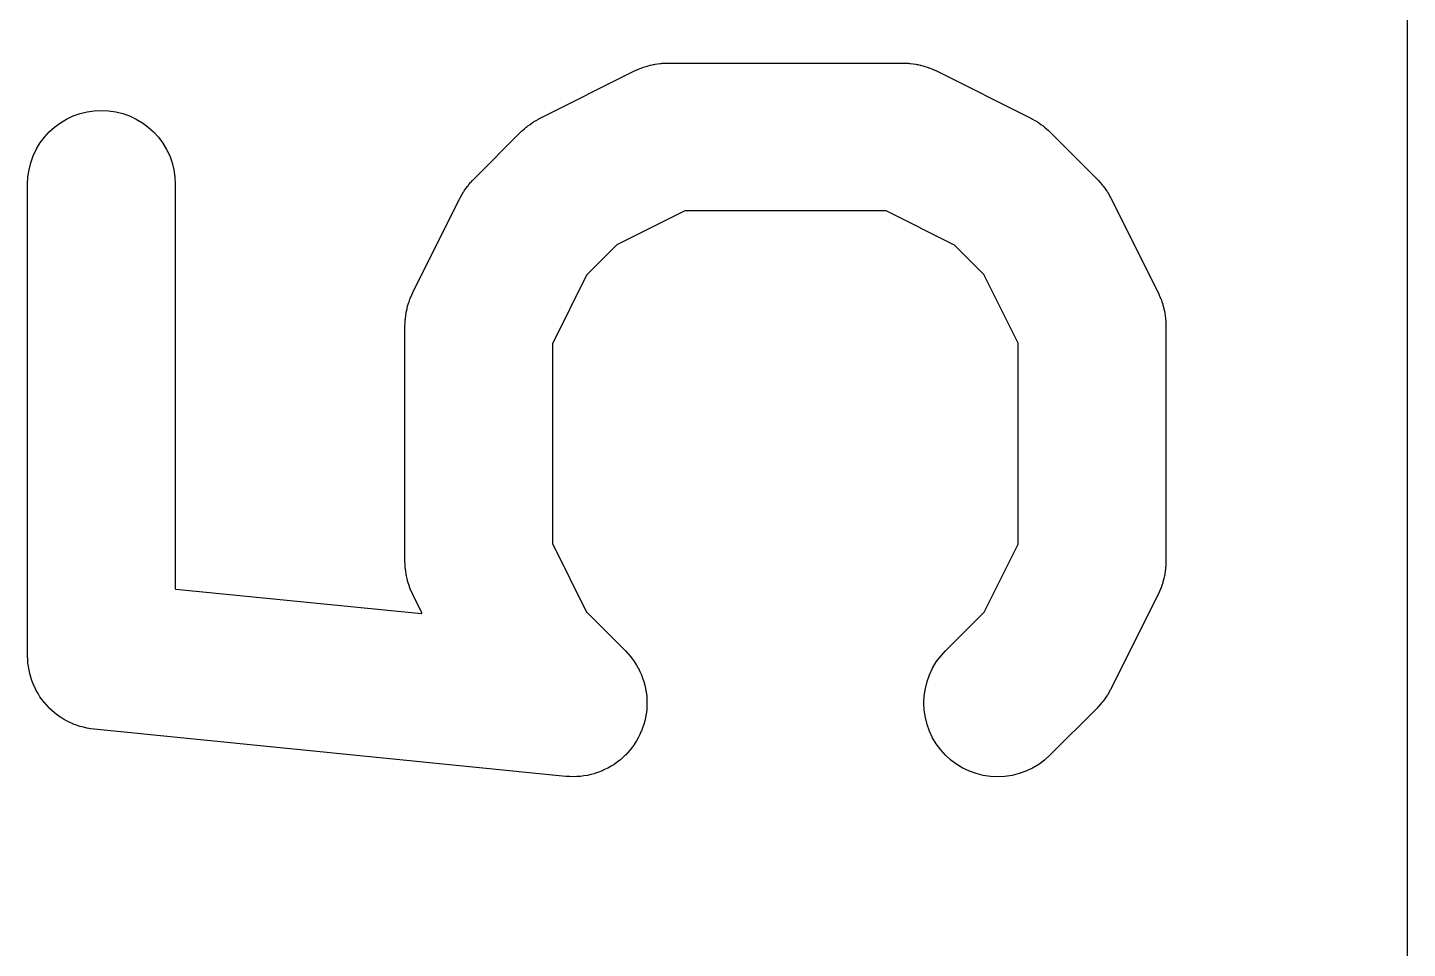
# Model space of a CAD drawing. Header units: metres. Extents: x 89 to 153, y -105 to 4.
# Drawn here: x 140.68 to 142.073, y -78.284 to -77.354 of the extents above; entities that cross this region are included whole.
import ezdxf

# ---------------------------------------------------------------- set-up
doc = ezdxf.new("R2010")
doc.units = ezdxf.units.M

msp = doc.modelspace()

# ---------------------------------------------------------------- linework, layer by layer
for points in [[(142.0731, -80.92), (142.0731, -75.68)], [(140.6805, -77.9917), (140.6805, -77.9917), (140.6805, -77.9917), (140.6805, -77.9917), (140.6803, -77.9881), (140.6803, -77.5119), (140.6806, -77.5046), (140.6817, -77.4974), (140.6835, -77.4903), (140.686, -77.4834), (140.6891, -77.4768), (140.6928, -77.4705), (140.6972, -77.4646), (140.7021, -77.4592), (140.7075, -77.4543), (140.7134, -77.4499), (140.7197, -77.4462), (140.7263, -77.443), (140.7332, -77.4406), (140.7403, -77.4388), (140.7475, -77.4377), (140.7548, -77.4374), (140.7621, -77.4377), (140.7694, -77.4388), (140.7765, -77.4406), (140.7833, -77.443), (140.79, -77.4462), (140.7962, -77.4499), (140.8021, -77.4543), (140.8075, -77.4592), (140.8124, -77.4646), (140.8168, -77.4705), (140.8206, -77.4768), (140.8237, -77.4834), (140.8261, -77.4903), (140.8279, -77.4974), (140.829, -77.5046), (140.8294, -77.5119), (140.8294, -77.9202), (140.8294, -77.9202), (140.8294, -77.9202), (140.8294, -77.9202), (140.8294, -77.9202), (140.8294, -77.9202), (140.8294, -77.9202), (140.8294, -77.9202), (140.8294, -77.9202), (140.8294, -77.9203), (140.8294, -77.9203), (140.8294, -77.9203), (140.8294, -77.9203), (140.8294, -77.9203), (140.8294, -77.9203), (140.8294, -77.9203), (140.8294, -77.9203), (140.8294, -77.9203), (140.8294, -77.9203), (140.8294, -77.9203), (140.8294, -77.9203), (140.8294, -77.9204), (140.8294, -77.9204), (140.8294, -77.9204), (140.8294, -77.9204), (140.8294, -77.9204), (140.8294, -77.9204), (140.8294, -77.9204), (140.8294, -77.9204), (140.8294, -77.9204), (140.8294, -77.9204), (140.8294, -77.9204), (140.8294, -77.9204), (140.8294, -77.9204), (140.8294, -77.9204), (140.8294, -77.9205), (140.8294, -77.9205), (140.8294, -77.9205), (140.8294, -77.9205), (140.8295, -77.9205), (140.8295, -77.9205), (140.8295, -77.9205), (140.8295, -77.9205), (140.8295, -77.9205), (140.8295, -77.9205), (140.8295, -77.9205), (140.8295, -77.9205), (140.8295, -77.9205), (140.8295, -77.9205), (140.8295, -77.9205), (140.8295, -77.9205), (140.8295, -77.9206), (140.8295, -77.9206), (140.8295, -77.9206), (140.8295, -77.9206), (140.8295, -77.9206), (140.8295, -77.9206), (140.8296, -77.9206), (140.8296, -77.9206), (140.8296, -77.9206), (140.8296, -77.9206), (140.8296, -77.9206), (140.8296, -77.9206), (140.8296, -77.9206), (140.8296, -77.9206), (140.8296, -77.9206), (140.8296, -77.9206), (140.8296, -77.9206), (140.8296, -77.9206), (140.8296, -77.9206), (140.8296, -77.9206), (140.8297, -77.9206), (140.8297, -77.9206), (140.8297, -77.9206), (140.8297, -77.9207), (140.8297, -77.9207), (140.8297, -77.9207), (140.8297, -77.9207), (140.8297, -77.9207), (140.8297, -77.9207), (140.8297, -77.9207), (140.8297, -77.9207), (140.8297, -77.9207), (140.8297, -77.9207), (140.8298, -77.9207), (140.8298, -77.9207), (140.8298, -77.9207), (140.8298, -77.9207), (140.8298, -77.9207), (140.8298, -77.9207), (140.8298, -77.9207), (140.8298, -77.9207), (141.0779, -77.9455), (141.0779, -77.9455), (141.0779, -77.9455), (141.0779, -77.9455), (141.0779, -77.9455), (141.0779, -77.9455), (141.0779, -77.9455), (141.0779, -77.9455), (141.078, -77.9455), (141.078, -77.9455), (141.078, -77.9455), (141.078, -77.9455), (141.078, -77.9455), (141.078, -77.9455), (141.078, -77.9455), (141.078, -77.9455), (141.078, -77.9455), (141.078, -77.9455), (141.078, -77.9455), (141.078, -77.9455), (141.0781, -77.9455), (141.0781, -77.9455), (141.0781, -77.9455), (141.0781, -77.9455), (141.0781, -77.9455), (141.0781, -77.9455), (141.0781, -77.9455), (141.0781, -77.9455), (141.0781, -77.9455), (141.0781, -77.9455), (141.0781, -77.9455), (141.0781, -77.9455), (141.0781, -77.9455), (141.0782, -77.9454), (141.0782, -77.9454), (141.0782, -77.9454), (141.0782, -77.9454), (141.0782, -77.9454), (141.0782, -77.9454), (141.0782, -77.9454), (141.0782, -77.9454), (141.0782, -77.9454), (141.0782, -77.9454), (141.0782, -77.9454), (141.0782, -77.9454), (141.0782, -77.9454), (141.0782, -77.9454), (141.0782, -77.9454), (141.0783, -77.9454), (141.0783, -77.9454), (141.0783, -77.9454), (141.0783, -77.9454), (141.0783, -77.9454), (141.0783, -77.9454), (141.0783, -77.9454), (141.0783, -77.9454), (141.0783, -77.9453), (141.0783, -77.9453), (141.0783, -77.9453), (141.0783, -77.9453), (141.0783, -77.9453), (141.0783, -77.9453), (141.0783, -77.9453), (141.0783, -77.9453), (141.0783, -77.9453), (141.0784, -77.9453), (141.0784, -77.9453), (141.0784, -77.9453), (141.0784, -77.9453), (141.0784, -77.9453), (141.0784, -77.9453), (141.0784, -77.9452), (141.0784, -77.9452), (141.0784, -77.9452), (141.0784, -77.9452), (141.0784, -77.9452), (141.0784, -77.9452), (141.0784, -77.9452), (141.0784, -77.9452), (141.0784, -77.9452), (141.0784, -77.9452), (141.0784, -77.9452), (141.0784, -77.9452), (141.0784, -77.9452), (141.0784, -77.9451), (141.0784, -77.9451), (141.0784, -77.9451), (141.0784, -77.9451), (141.0784, -77.9451), (141.0784, -77.9451), (141.0784, -77.9451), (141.0784, -77.9451), (141.0784, -77.9451), (141.0784, -77.9451), (141.0784, -77.9451), (141.0784, -77.9451), (141.0784, -77.9451), (141.0784, -77.9451), (141.0784, -77.945), (141.0784, -77.945), (141.0784, -77.945), (141.0784, -77.945), (141.0784, -77.945), (141.0784, -77.945), (141.0784, -77.945), (141.0784, -77.945), (141.0784, -77.945), (141.0784, -77.945), (141.0784, -77.945), (141.0784, -77.945), (141.0784, -77.9449), (141.0784, -77.9449), (141.0784, -77.9449), (141.0784, -77.9449), (141.0784, -77.9449), (141.0784, -77.9449), (141.0784, -77.9449), (141.0784, -77.9449), (141.0784, -77.9449), (141.0784, -77.9449), (141.0784, -77.9449), (141.0784, -77.9449), (141.0784, -77.9449), (141.0784, -77.9448), (141.0784, -77.9448), (141.0784, -77.9448), (141.0784, -77.9448), (141.0784, -77.9448), (141.0784, -77.9448), (141.0784, -77.9448), (141.0784, -77.9448), (141.0784, -77.9448), (141.0784, -77.9448), (141.0784, -77.9448), (141.0691, -77.9262), (141.068, -77.9238), (141.068, -77.9238), (141.068, -77.9238), (141.068, -77.9238), (141.068, -77.9238), (141.068, -77.9238), (141.068, -77.9238), (141.0669, -77.9214), (141.0666, -77.9204), (141.0666, -77.9204), (141.0666, -77.9204), (141.0666, -77.9204), (141.0666, -77.9204), (141.0666, -77.9204), (141.0666, -77.9204), (141.0666, -77.9204), (141.0662, -77.9195), (141.0653, -77.917), (141.0653, -77.917), (141.0653, -77.917), (141.0653, -77.917), (141.0653, -77.917), (141.0653, -77.917), (141.0653, -77.917), (141.0644, -77.9145), (141.0642, -77.9135), (141.0642, -77.9135), (141.0642, -77.9135), (141.0642, -77.9135), (141.0642, -77.9135), (141.0642, -77.9135), (141.0642, -77.9135), (141.0642, -77.9135), (141.0639, -77.9125), (141.0633, -77.91), (141.0633, -77.91), (141.0633, -77.91), (141.0633, -77.91), (141.0633, -77.91), (141.0633, -77.91), (141.0633, -77.91), (141.0627, -77.9074), (141.0625, -77.9064), (141.0625, -77.9064), (141.0625, -77.9064), (141.0625, -77.9064), (141.0625, -77.9064), (141.0625, -77.9064), (141.0625, -77.9064), (141.0625, -77.9064), (141.0623, -77.9054), (141.062, -77.9028), (141.062, -77.9028), (141.062, -77.9028), (141.062, -77.9028), (141.062, -77.9028), (141.062, -77.9028), (141.062, -77.9028), (141.0616, -77.9002), (141.0615, -77.8992), (141.0615, -77.8992), (141.0615, -77.8992), (141.0615, -77.8991), (141.0615, -77.8991), (141.0615, -77.8991), (141.0615, -77.8991), (141.0615, -77.8991), (141.0614, -77.8981), (141.0614, -77.8955), (141.0614, -77.8955), (141.0614, -77.8955), (141.0614, -77.8955), (141.0614, -77.8955), (141.0614, -77.8955), (141.0614, -77.8955), (141.0612, -77.8928), (141.0612, -77.6548), (141.0614, -77.6521), (141.0614, -77.6521), (141.0614, -77.6521), (141.0614, -77.6521), (141.0614, -77.6521), (141.0614, -77.6521), (141.0614, -77.6521), (141.0614, -77.6495), (141.0615, -77.6485), (141.0615, -77.6485), (141.0615, -77.6485), (141.0615, -77.6485), (141.0615, -77.6485), (141.0615, -77.6485), (141.0615, -77.6485), (141.0615, -77.6485), (141.0616, -77.6475), (141.062, -77.6448), (141.062, -77.6448), (141.062, -77.6448), (141.062, -77.6448), (141.062, -77.6448), (141.062, -77.6448), (141.062, -77.6448), (141.0623, -77.6422), (141.0625, -77.6412), (141.0625, -77.6412), (141.0625, -77.6412), (141.0625, -77.6412), (141.0625, -77.6412), (141.0625, -77.6412), (141.0625, -77.6412), (141.0625, -77.6412), (141.0627, -77.6402), (141.0633, -77.6377), (141.0633, -77.6377), (141.0633, -77.6377), (141.0633, -77.6377), (141.0633, -77.6377), (141.0633, -77.6377), (141.0633, -77.6376), (141.0639, -77.6351), (141.0642, -77.6341), (141.0642, -77.6341), (141.0642, -77.6341), (141.0642, -77.6341), (141.0642, -77.6341), (141.0642, -77.6341), (141.0642, -77.6341), (141.0642, -77.6341), (141.0644, -77.6331), (141.0653, -77.6306), (141.0653, -77.6306), (141.0653, -77.6306), (141.0653, -77.6306), (141.0653, -77.6306), (141.0653, -77.6306), (141.0653, -77.6306), (141.0662, -77.6281), (141.0666, -77.6272), (141.0666, -77.6272), (141.0666, -77.6272), (141.0666, -77.6272), (141.0666, -77.6272), (141.0666, -77.6272), (141.0666, -77.6272), (141.0666, -77.6272), (141.0669, -77.6262), (141.068, -77.6239), (141.068, -77.6239), (141.068, -77.6239), (141.068, -77.6238), (141.068, -77.6238), (141.068, -77.6238), (141.068, -77.6238), (141.0691, -77.6214), (141.1167, -77.5262), (141.1172, -77.5253), (141.1172, -77.5253), (141.1172, -77.5253), (141.1172, -77.5253), (141.1172, -77.5253), (141.1172, -77.5253), (141.1172, -77.5253), (141.1172, -77.5253), (141.1177, -77.5244), (141.119, -77.5221), (141.119, -77.5221), (141.119, -77.5221), (141.119, -77.5221), (141.119, -77.5221), (141.119, -77.5221), (141.119, -77.5221), (141.1203, -77.5198), (141.1209, -77.519), (141.1209, -77.519), (141.1209, -77.519), (141.1209, -77.519), (141.1209, -77.519), (141.1209, -77.519), (141.1209, -77.519), (141.1209, -77.519), (141.1214, -77.5181), (141.123, -77.516), (141.123, -77.516), (141.123, -77.516), (141.123, -77.516), (141.123, -77.516), (141.123, -77.516), (141.123, -77.516), (141.1245, -77.5138), (141.1252, -77.5131), (141.1252, -77.5131), (141.1252, -77.5131), (141.1252, -77.5131), (141.1252, -77.5131), (141.1252, -77.513), (141.1252, -77.513), (141.1252, -77.513), (141.1258, -77.5122), (141.1275, -77.5103), (141.1275, -77.5103), (141.1275, -77.5103), (141.1275, -77.5103), (141.1275, -77.5103), (141.1275, -77.5103), (141.1276, -77.5103), (141.1293, -77.5083), (141.13, -77.5076), (141.13, -77.5076), (141.13, -77.5076), (141.13, -77.5076), (141.13, -77.5076), (141.13, -77.5076), (141.13, -77.5076), (141.13, -77.5076), (141.1307, -77.5068), (141.1783, -77.4592), (141.179, -77.4585), (141.179, -77.4585), (141.179, -77.4585), (141.1791, -77.4585), (141.1791, -77.4585), (141.1791, -77.4585), (141.1791, -77.4585), (141.1791, -77.4585), (141.1798, -77.4578), (141.1818, -77.4561), (141.1818, -77.4561), (141.1818, -77.4561), (141.1818, -77.4561), (141.1818, -77.4561), (141.1818, -77.4561), (141.1818, -77.4561), (141.1837, -77.4543), (141.1845, -77.4537), (141.1845, -77.4537), (141.1845, -77.4537), (141.1845, -77.4537), (141.1845, -77.4537), (141.1845, -77.4537), (141.1845, -77.4537), (141.1846, -77.4537), (141.1853, -77.453), (141.1875, -77.4515), (141.1875, -77.4515), (141.1875, -77.4515), (141.1875, -77.4515), (141.1875, -77.4515), (141.1875, -77.4515), (141.1875, -77.4515), (141.1896, -77.4499), (141.1905, -77.4494), (141.1905, -77.4494), (141.1905, -77.4494), (141.1905, -77.4494), (141.1905, -77.4494), (141.1905, -77.4494), (141.1905, -77.4494), (141.1905, -77.4494), (141.1913, -77.4488), (141.1936, -77.4475), (141.1936, -77.4475), (141.1936, -77.4475), (141.1936, -77.4475), (141.1936, -77.4475), (141.1936, -77.4475), (141.1936, -77.4475), (141.1959, -77.4462), (141.1968, -77.4457), (141.1968, -77.4457), (141.1968, -77.4457), (141.1968, -77.4457), (141.1968, -77.4457), (141.1968, -77.4457), (141.1968, -77.4457), (141.1968, -77.4457), (141.1977, -77.4452), (141.2929, -77.3976), (141.2953, -77.3966), (141.2953, -77.3966), (141.2953, -77.3966), (141.2953, -77.3966), (141.2953, -77.3966), (141.2953, -77.3966), (141.2953, -77.3965), (141.2977, -77.3954), (141.2987, -77.3951), (141.2987, -77.3951), (141.2987, -77.3951), (141.2987, -77.3951), (141.2987, -77.3951), (141.2987, -77.3951), (141.2987, -77.3951), (141.2987, -77.3951), (141.2996, -77.3947), (141.3021, -77.3939), (141.3021, -77.3938), (141.3021, -77.3938), (141.3021, -77.3938), (141.3021, -77.3938), (141.3021, -77.3938), (141.3021, -77.3938), (141.3046, -77.393), (141.3056, -77.3927), (141.3056, -77.3927), (141.3056, -77.3927), (141.3056, -77.3927), (141.3056, -77.3927), (141.3056, -77.3927), (141.3056, -77.3927), (141.3056, -77.3927), (141.3066, -77.3924), (141.3091, -77.3918), (141.3091, -77.3918), (141.3091, -77.3918), (141.3091, -77.3918), (141.3091, -77.3918), (141.3091, -77.3918), (141.3091, -77.3918), (141.3117, -77.3912), (141.3127, -77.391), (141.3127, -77.391), (141.3127, -77.391), (141.3127, -77.391), (141.3127, -77.391), (141.3127, -77.391), (141.3127, -77.391), (141.3127, -77.391), (141.3137, -77.3908), (141.3163, -77.3905), (141.3163, -77.3905), (141.3163, -77.3905), (141.3163, -77.3905), (141.3163, -77.3905), (141.3163, -77.3905), (141.3163, -77.3905), (141.3189, -77.3901), (141.3199, -77.3901), (141.3199, -77.3901), (141.3199, -77.3901), (141.32, -77.3901), (141.32, -77.3901), (141.32, -77.3901), (141.32, -77.3901), (141.32, -77.3901), (141.321, -77.3899), (141.3236, -77.3899), (141.3236, -77.3899), (141.3236, -77.3899), (141.3236, -77.3899), (141.3236, -77.3899), (141.3236, -77.3899), (141.3236, -77.3899), (141.3263, -77.3897), (141.5643, -77.3897), (141.567, -77.3899), (141.567, -77.3899), (141.567, -77.3899), (141.567, -77.3899), (141.567, -77.3899), (141.567, -77.3899), (141.567, -77.3899), (141.5696, -77.3899), (141.5706, -77.3901), (141.5706, -77.3901), (141.5706, -77.3901), (141.5706, -77.3901), (141.5706, -77.3901), (141.5706, -77.3901), (141.5706, -77.3901), (141.5707, -77.3901), (141.5716, -77.3901), (141.5743, -77.3905), (141.5743, -77.3905), (141.5743, -77.3905), (141.5743, -77.3905), (141.5743, -77.3905), (141.5743, -77.3905), (141.5743, -77.3905), (141.5769, -77.3908), (141.5779, -77.391), (141.5779, -77.391), (141.5779, -77.391), (141.5779, -77.391), (141.5779, -77.391), (141.5779, -77.391), (141.5779, -77.391), (141.5779, -77.391), (141.5789, -77.3912), (141.5814, -77.3918), (141.5814, -77.3918), (141.5814, -77.3918), (141.5814, -77.3918), (141.5815, -77.3918), (141.5815, -77.3918), (141.5815, -77.3918), (141.584, -77.3924), (141.585, -77.3927), (141.585, -77.3927), (141.585, -77.3927), (141.585, -77.3927), (141.585, -77.3927), (141.585, -77.3927), (141.585, -77.3927), (141.585, -77.3927), (141.586, -77.393), (141.5885, -77.3938), (141.5885, -77.3938), (141.5885, -77.3938), (141.5885, -77.3938), (141.5885, -77.3938), (141.5885, -77.3938), (141.5885, -77.3939), (141.591, -77.3947), (141.5919, -77.3951), (141.5919, -77.3951), (141.5919, -77.3951), (141.5919, -77.3951), (141.5919, -77.3951), (141.5919, -77.3951), (141.5919, -77.3951), (141.5919, -77.3951), (141.5929, -77.3954), (141.5952, -77.3965), (141.5953, -77.3966), (141.5953, -77.3966), (141.5953, -77.3966), (141.5953, -77.3966), (141.5953, -77.3966), (141.5953, -77.3966), (141.5977, -77.3976), (141.6929, -77.4452), (141.6938, -77.4457), (141.6938, -77.4457), (141.6938, -77.4457), (141.6938, -77.4457), (141.6938, -77.4457), (141.6938, -77.4457), (141.6938, -77.4457), (141.6938, -77.4457), (141.6947, -77.4462), (141.697, -77.4475), (141.697, -77.4475), (141.697, -77.4475), (141.697, -77.4475), (141.697, -77.4475), (141.697, -77.4475), (141.697, -77.4475), (141.6993, -77.4488), (141.7001, -77.4494), (141.7001, -77.4494), (141.7001, -77.4494), (141.7001, -77.4494), (141.7001, -77.4494), (141.7001, -77.4494), (141.7001, -77.4494), (141.7001, -77.4494), (141.701, -77.4499), (141.7031, -77.4515), (141.7031, -77.4515), (141.7031, -77.4515), (141.7031, -77.4515), (141.7031, -77.4515), (141.7031, -77.4515), (141.7031, -77.4515), (141.7053, -77.453), (141.706, -77.4537), (141.706, -77.4537), (141.706, -77.4537), (141.7061, -77.4537), (141.7061, -77.4537), (141.7061, -77.4537), (141.7061, -77.4537), (141.7061, -77.4537), (141.7069, -77.4543), (141.7088, -77.4561), (141.7088, -77.4561), (141.7088, -77.4561), (141.7088, -77.4561), (141.7088, -77.4561), (141.7088, -77.4561), (141.7088, -77.4561), (141.7108, -77.4578), (141.7115, -77.4585), (141.7115, -77.4585), (141.7115, -77.4585), (141.7115, -77.4585), (141.7115, -77.4585), (141.7115, -77.4585), (141.7115, -77.4585), (141.7115, -77.4585), (141.7123, -77.4592), (141.7599, -77.5068), (141.7606, -77.5076), (141.7606, -77.5076), (141.7606, -77.5076), (141.7606, -77.5076), (141.7606, -77.5076), (141.7606, -77.5076), (141.7606, -77.5076), (141.7606, -77.5076), (141.7613, -77.5083), (141.763, -77.5103), (141.763, -77.5103), (141.763, -77.5103), (141.763, -77.5103), (141.763, -77.5103), (141.763, -77.5103), (141.763, -77.5103), (141.7648, -77.5122), (141.7654, -77.513), (141.7654, -77.513), (141.7654, -77.513), (141.7654, -77.5131), (141.7654, -77.5131), (141.7654, -77.5131), (141.7654, -77.5131), (141.7654, -77.5131), (141.7661, -77.5138), (141.7676, -77.516), (141.7676, -77.516), (141.7676, -77.516), (141.7676, -77.516), (141.7676, -77.516), (141.7676, -77.516), (141.7676, -77.516), (141.7692, -77.5181), (141.7697, -77.519), (141.7697, -77.519), (141.7697, -77.519), (141.7697, -77.519), (141.7697, -77.519), (141.7697, -77.519), (141.7697, -77.519), (141.7697, -77.519), (141.7703, -77.5198), (141.7716, -77.5221), (141.7716, -77.5221), (141.7716, -77.5221), (141.7716, -77.5221), (141.7716, -77.5221), (141.7716, -77.5221), (141.7716, -77.5221), (141.7729, -77.5244), (141.7734, -77.5253), (141.7734, -77.5253), (141.7734, -77.5253), (141.7734, -77.5253), (141.7734, -77.5253), (141.7734, -77.5253), (141.7734, -77.5253), (141.7734, -77.5253), (141.7739, -77.5262), (141.8215, -77.6214), (141.8225, -77.6238), (141.8226, -77.6238), (141.8226, -77.6238), (141.8226, -77.6238), (141.8226, -77.6239), (141.8226, -77.6239), (141.8226, -77.6239), (141.8237, -77.6262), (141.824, -77.6272), (141.824, -77.6272), (141.824, -77.6272), (141.824, -77.6272), (141.824, -77.6272), (141.824, -77.6272), (141.824, -77.6272), (141.824, -77.6272), (141.8244, -77.6281), (141.8253, -77.6306), (141.8253, -77.6306), (141.8253, -77.6306), (141.8253, -77.6306), (141.8253, -77.6306), (141.8253, -77.6306), (141.8253, -77.6306), (141.8261, -77.6331), (141.8264, -77.6341), (141.8264, -77.6341), (141.8264, -77.6341), (141.8264, -77.6341), (141.8264, -77.6341), (141.8264, -77.6341), (141.8264, -77.6341), (141.8264, -77.6341), (141.8267, -77.6351), (141.8273, -77.6376), (141.8273, -77.6377), (141.8273, -77.6377), (141.8273, -77.6377), (141.8273, -77.6377), (141.8273, -77.6377), (141.8273, -77.6377), (141.8279, -77.6402), (141.8281, -77.6412), (141.8281, -77.6412), (141.8281, -77.6412), (141.8281, -77.6412), (141.8281, -77.6412), (141.8281, -77.6412), (141.8281, -77.6412), (141.8281, -77.6412), (141.8283, -77.6422), (141.8286, -77.6448), (141.8286, -77.6448), (141.8286, -77.6448), (141.8286, -77.6448), (141.8286, -77.6448), (141.8286, -77.6448), (141.8286, -77.6448), (141.829, -77.6475), (141.829, -77.6485), (141.829, -77.6485), (141.829, -77.6485), (141.829, -77.6485), (141.829, -77.6485), (141.829, -77.6485), (141.829, -77.6485), (141.829, -77.6485), (141.8292, -77.6495), (141.8292, -77.6521), (141.8292, -77.6521), (141.8292, -77.6521), (141.8292, -77.6521), (141.8292, -77.6521), (141.8292, -77.6521), (141.8292, -77.6521), (141.8294, -77.6548), (141.8294, -77.8928), (141.8292, -77.8955), (141.8292, -77.8955), (141.8292, -77.8955), (141.8292, -77.8955), (141.8292, -77.8955), (141.8292, -77.8955), (141.8292, -77.8955), (141.8292, -77.8981), (141.829, -77.8991), (141.829, -77.8991), (141.829, -77.8991), (141.829, -77.8991), (141.829, -77.8991), (141.829, -77.8992), (141.829, -77.8992), (141.829, -77.8992), (141.829, -77.9002), (141.8286, -77.9028), (141.8286, -77.9028), (141.8286, -77.9028), (141.8286, -77.9028), (141.8286, -77.9028), (141.8286, -77.9028), (141.8286, -77.9028), (141.8283, -77.9054), (141.8281, -77.9064), (141.8281, -77.9064), (141.8281, -77.9064), (141.8281, -77.9064), (141.8281, -77.9064), (141.8281, -77.9064), (141.8281, -77.9064), (141.8281, -77.9064), (141.8279, -77.9074), (141.8273, -77.91), (141.8273, -77.91), (141.8273, -77.91), (141.8273, -77.91), (141.8273, -77.91), (141.8273, -77.91), (141.8273, -77.91), (141.8267, -77.9125), (141.8264, -77.9135), (141.8264, -77.9135), (141.8264, -77.9135), (141.8264, -77.9135), (141.8264, -77.9135), (141.8264, -77.9135), (141.8264, -77.9135), (141.8264, -77.9135), (141.8261, -77.9145), (141.8253, -77.917), (141.8253, -77.917), (141.8253, -77.917), (141.8253, -77.917), (141.8253, -77.917), (141.8253, -77.917), (141.8253, -77.917), (141.8244, -77.9195), (141.824, -77.9204), (141.824, -77.9204), (141.824, -77.9204), (141.824, -77.9204), (141.824, -77.9204), (141.824, -77.9204), (141.824, -77.9204), (141.824, -77.9204), (141.8237, -77.9214), (141.8226, -77.9238), (141.8226, -77.9238), (141.8226, -77.9238), (141.8226, -77.9238), (141.8226, -77.9238), (141.8226, -77.9238), (141.8225, -77.9238), (141.8215, -77.9262), (141.7739, -78.0214), (141.7734, -78.0223), (141.7734, -78.0223), (141.7734, -78.0223), (141.7734, -78.0223), (141.7734, -78.0223), (141.7734, -78.0223), (141.7734, -78.0223), (141.7734, -78.0223), (141.7729, -78.0232), (141.7716, -78.0255), (141.7716, -78.0255), (141.7716, -78.0255), (141.7716, -78.0255), (141.7716, -78.0255), (141.7716, -78.0255), (141.7716, -78.0255), (141.7703, -78.0278), (141.7697, -78.0286), (141.7697, -78.0286), (141.7697, -78.0286), (141.7697, -78.0286), (141.7697, -78.0286), (141.7697, -78.0286), (141.7697, -78.0286), (141.7697, -78.0286), (141.7692, -78.0295), (141.7676, -78.0316), (141.7676, -78.0316), (141.7676, -78.0316), (141.7676, -78.0316), (141.7676, -78.0316), (141.7676, -78.0316), (141.7676, -78.0316), (141.7661, -78.0338), (141.7654, -78.0346), (141.7654, -78.0346), (141.7654, -78.0346), (141.7654, -78.0346), (141.7654, -78.0346), (141.7654, -78.0346), (141.7654, -78.0346), (141.7654, -78.0346), (141.7648, -78.0354), (141.763, -78.0373), (141.763, -78.0373), (141.763, -78.0373), (141.763, -78.0373), (141.763, -78.0373), (141.763, -78.0373), (141.763, -78.0373), (141.7613, -78.0393), (141.7606, -78.04), (141.7606, -78.04), (141.7606, -78.04), (141.7606, -78.04), (141.7606, -78.04), (141.7606, -78.0401), (141.7606, -78.0401), (141.7606, -78.0401), (141.7599, -78.0408), (141.7123, -78.0884), (141.7069, -78.0933), (141.701, -78.0977), (141.6947, -78.1014), (141.6881, -78.1046), (141.6812, -78.107), (141.6741, -78.1088), (141.6669, -78.1099), (141.6596, -78.1102), (141.6523, -78.1099), (141.645, -78.1088), (141.6379, -78.107), (141.6311, -78.1046), (141.6244, -78.1014), (141.6182, -78.0977), (141.6123, -78.0933), (141.6069, -78.0884), (141.602, -78.083), (141.5976, -78.0771), (141.5938, -78.0708), (141.5907, -78.0642), (141.5883, -78.0573), (141.5865, -78.0503), (141.5854, -78.043), (141.585, -78.0357), (141.5854, -78.0284), (141.5865, -78.0212), (141.5883, -78.0141), (141.5907, -78.0072), (141.5938, -78.0006), (141.5976, -77.9943), (141.602, -77.9884), (141.6069, -77.983), (141.6459, -77.944), (141.6459, -77.944), (141.6459, -77.944), (141.6459, -77.944), (141.6459, -77.944), (141.6459, -77.944), (141.6459, -77.944), (141.6459, -77.944), (141.6459, -77.9439), (141.6459, -77.9439), (141.6459, -77.9439), (141.6459, -77.9439), (141.646, -77.9439), (141.646, -77.9439), (141.646, -77.9439), (141.646, -77.9439), (141.646, -77.9439), (141.646, -77.9439), (141.646, -77.9439), (141.646, -77.9439), (141.6802, -77.8754), (141.6802, -77.8754), (141.6802, -77.8754), (141.6802, -77.8753), (141.6802, -77.8753), (141.6802, -77.8753), (141.6802, -77.8753), (141.6802, -77.8753), (141.6803, -77.8753), (141.6803, -77.8753), (141.6803, -77.8753), (141.6803, -77.8753), (141.6803, -77.8753), (141.6803, -77.8753), (141.6803, -77.8753), (141.6803, -77.8753), (141.6803, -77.8753), (141.6803, -77.8752), (141.6803, -77.8752), (141.6803, -77.8752), (141.6803, -77.8752), (141.6803, -77.8752), (141.6803, -77.8752), (141.6803, -77.8752), (141.6803, -77.8752), (141.6803, -77.8752), (141.6803, -77.8752), (141.6803, -77.8752), (141.6803, -77.8752), (141.6803, -77.8752), (141.6803, -77.8752), (141.6803, -77.8751), (141.6803, -77.6725), (141.6803, -77.6725), (141.6803, -77.6725), (141.6803, -77.6725), (141.6803, -77.6725), (141.6803, -77.6724), (141.6803, -77.6724), (141.6803, -77.6724), (141.6803, -77.6724), (141.6803, -77.6724), (141.6803, -77.6724), (141.6803, -77.6724), (141.6803, -77.6724), (141.6803, -77.6724), (141.6803, -77.6724), (141.6803, -77.6724), (141.6803, -77.6724), (141.6803, -77.6723), (141.6803, -77.6723), (141.6803, -77.6723), (141.6803, -77.6723), (141.6803, -77.6723), (141.6803, -77.6723), (141.6803, -77.6723), (141.6802, -77.6723), (141.6802, -77.6723), (141.6802, -77.6723), (141.6802, -77.6723), (141.6802, -77.6723), (141.6802, -77.6723), (141.6802, -77.6723), (141.6802, -77.6723), (141.646, -77.6037), (141.646, -77.6037), (141.646, -77.6037), (141.646, -77.6037), (141.646, -77.6037), (141.646, -77.6037), (141.646, -77.6037), (141.646, -77.6037), (141.6459, -77.6037), (141.6459, -77.6037), (141.6459, -77.6037), (141.6459, -77.6037), (141.6459, -77.6037), (141.6459, -77.6037), (141.6459, -77.6036), (141.6459, -77.6036), (141.6459, -77.6036), (141.6459, -77.6036), (141.6459, -77.6036), (141.6459, -77.6036), (141.6155, -77.5732), (141.6155, -77.5732), (141.6155, -77.5732), (141.6155, -77.5732), (141.6155, -77.5732), (141.6155, -77.5732), (141.6154, -77.5732), (141.6154, -77.5732), (141.6154, -77.5732), (141.6154, -77.5732), (141.6154, -77.5732), (141.6154, -77.5732), (141.6154, -77.5732), (141.6154, -77.5732), (141.6154, -77.5731), (141.6154, -77.5731), (141.6154, -77.5731), (141.6154, -77.5731), (141.6154, -77.5731), (141.6154, -77.5731), (141.5469, -77.5389), (141.5468, -77.5389), (141.5468, -77.5389), (141.5468, -77.5389), (141.5468, -77.5389), (141.5468, -77.5389), (141.5468, -77.5389), (141.5468, -77.5389), (141.5468, -77.5389), (141.5468, -77.5388), (141.5468, -77.5388), (141.5468, -77.5388), (141.5468, -77.5388), (141.5468, -77.5388), (141.5468, -77.5388), (141.5467, -77.5388), (141.5467, -77.5388), (141.5467, -77.5388), (141.5467, -77.5388), (141.5467, -77.5388), (141.5467, -77.5388), (141.5467, -77.5388), (141.5467, -77.5388), (141.5467, -77.5388), (141.5467, -77.5388), (141.5467, -77.5388), (141.5467, -77.5388), (141.5467, -77.5388), (141.5467, -77.5388), (141.5466, -77.5388), (141.5466, -77.5388), (141.5466, -77.5388), (141.344, -77.5388), (141.3439, -77.5388), (141.3439, -77.5388), (141.3439, -77.5388), (141.3439, -77.5388), (141.3439, -77.5388), (141.3439, -77.5388), (141.3439, -77.5388), (141.3439, -77.5388), (141.3439, -77.5388), (141.3439, -77.5388), (141.3439, -77.5388), (141.3439, -77.5388), (141.3439, -77.5388), (141.3439, -77.5388), (141.3438, -77.5388), (141.3438, -77.5388), (141.3438, -77.5388), (141.3438, -77.5388), (141.3438, -77.5388), (141.3438, -77.5388), (141.3438, -77.5388), (141.3438, -77.5388), (141.3438, -77.5389), (141.3438, -77.5389), (141.3438, -77.5389), (141.3438, -77.5389), (141.3438, -77.5389), (141.3438, -77.5389), (141.3437, -77.5389), (141.3437, -77.5389), (141.3437, -77.5389), (141.2752, -77.5731), (141.2752, -77.5731), (141.2752, -77.5731), (141.2752, -77.5731), (141.2752, -77.5731), (141.2752, -77.5731), (141.2752, -77.5732), (141.2752, -77.5732), (141.2752, -77.5732), (141.2752, -77.5732), (141.2752, -77.5732), (141.2752, -77.5732), (141.2751, -77.5732), (141.2751, -77.5732), (141.2751, -77.5732), (141.2751, -77.5732), (141.2751, -77.5732), (141.2751, -77.5732), (141.2751, -77.5732), (141.2751, -77.5732), (141.2447, -77.6036), (141.2447, -77.6036), (141.2447, -77.6036), (141.2447, -77.6036), (141.2447, -77.6036), (141.2447, -77.6036), (141.2447, -77.6037), (141.2447, -77.6037), (141.2447, -77.6037), (141.2447, -77.6037), (141.2447, -77.6037), (141.2446, -77.6037), (141.2446, -77.6037), (141.2446, -77.6037), (141.2446, -77.6037), (141.2446, -77.6037), (141.2446, -77.6037), (141.2446, -77.6037), (141.2446, -77.6037), (141.2446, -77.6037), (141.2104, -77.6723), (141.2104, -77.6723), (141.2104, -77.6723), (141.2104, -77.6723), (141.2104, -77.6723), (141.2103, -77.6723), (141.2103, -77.6723), (141.2103, -77.6723), (141.2103, -77.6723), (141.2103, -77.6723), (141.2103, -77.6723), (141.2103, -77.6723), (141.2103, -77.6723), (141.2103, -77.6723), (141.2103, -77.6723), (141.2103, -77.6724), (141.2103, -77.6724), (141.2103, -77.6724), (141.2103, -77.6724), (141.2103, -77.6724), (141.2103, -77.6724), (141.2103, -77.6724), (141.2103, -77.6724), (141.2103, -77.6724), (141.2103, -77.6724), (141.2103, -77.6724), (141.2103, -77.6724), (141.2103, -77.6725), (141.2103, -77.6725), (141.2103, -77.6725), (141.2103, -77.6725), (141.2103, -77.6725), (141.2103, -77.8751), (141.2103, -77.8752), (141.2103, -77.8752), (141.2103, -77.8752), (141.2103, -77.8752), (141.2103, -77.8752), (141.2103, -77.8752), (141.2103, -77.8752), (141.2103, -77.8752), (141.2103, -77.8752), (141.2103, -77.8752), (141.2103, -77.8752), (141.2103, -77.8752), (141.2103, -77.8752), (141.2103, -77.8752), (141.2103, -77.8753), (141.2103, -77.8753), (141.2103, -77.8753), (141.2103, -77.8753), (141.2103, -77.8753), (141.2103, -77.8753), (141.2103, -77.8753), (141.2103, -77.8753), (141.2103, -77.8753), (141.2103, -77.8753), (141.2103, -77.8753), (141.2103, -77.8753), (141.2104, -77.8753), (141.2104, -77.8753), (141.2104, -77.8754), (141.2104, -77.8754), (141.2104, -77.8754), (141.2446, -77.9439), (141.2446, -77.9439), (141.2446, -77.9439), (141.2446, -77.9439), (141.2446, -77.9439), (141.2446, -77.9439), (141.2446, -77.9439), (141.2446, -77.9439), (141.2446, -77.9439), (141.2447, -77.9439), (141.2447, -77.9439), (141.2447, -77.9439), (141.2447, -77.944), (141.2447, -77.944), (141.2447, -77.944), (141.2447, -77.944), (141.2447, -77.944), (141.2447, -77.944), (141.2447, -77.944), (141.2447, -77.944), (141.2837, -77.983), (141.2837, -77.983), (141.2837, -77.983), (141.2837, -77.983), (141.2838, -77.983), (141.2838, -77.983), (141.2838, -77.9831), (141.2838, -77.9831), (141.2838, -77.9831), (141.2838, -77.9831), (141.2862, -77.9858), (141.2862, -77.9858), (141.2886, -77.9884), (141.2886, -77.9885), (141.2887, -77.9885), (141.2887, -77.9885), (141.2887, -77.9885), (141.2887, -77.9885), (141.2887, -77.9885), (141.2887, -77.9885), (141.2887, -77.9885), (141.2887, -77.9885), (141.2908, -77.9914), (141.2908, -77.9914), (141.293, -77.9943), (141.293, -77.9943), (141.293, -77.9943), (141.293, -77.9943), (141.293, -77.9944), (141.293, -77.9944), (141.293, -77.9944), (141.293, -77.9944), (141.293, -77.9944), (141.293, -77.9944), (141.2949, -77.9975), (141.2949, -77.9975), (141.2967, -78.0006), (141.2968, -78.0006), (141.2968, -78.0006), (141.2968, -78.0006), (141.2968, -78.0006), (141.2968, -78.0006), (141.2968, -78.0006), (141.2968, -78.0006), (141.2968, -78.0006), (141.2968, -78.0007), (141.2983, -78.0039), (141.2983, -78.0039), (141.2983, -78.0039), (141.2999, -78.0072), (141.2999, -78.0072), (141.2999, -78.0072), (141.2999, -78.0072), (141.2999, -78.0072), (141.2999, -78.0072), (141.2999, -78.0073), (141.2999, -78.0073), (141.2999, -78.0073), (141.2999, -78.0073), (141.3011, -78.0107), (141.3011, -78.0107), (141.3011, -78.0107), (141.3023, -78.0141), (141.3023, -78.0141), (141.3023, -78.0141), (141.3023, -78.0141), (141.3024, -78.0141), (141.3024, -78.0141), (141.3024, -78.0141), (141.3024, -78.0141), (141.3024, -78.0142), (141.3024, -78.0142), (141.3032, -78.0177), (141.3032, -78.0177), (141.3041, -78.0212), (141.3041, -78.0212), (141.3041, -78.0212), (141.3041, -78.0212), (141.3041, -78.0212), (141.3041, -78.0212), (141.3041, -78.0212), (141.3041, -78.0212), (141.3041, -78.0213), (141.3041, -78.0213), (141.3047, -78.0248), (141.3047, -78.0248), (141.3052, -78.0284), (141.3052, -78.0284), (141.3052, -78.0285), (141.3052, -78.0285), (141.3052, -78.0285), (141.3052, -78.0285), (141.3052, -78.0285), (141.3052, -78.0285), (141.3052, -78.0285), (141.3052, -78.0285), (141.3054, -78.0321), (141.3054, -78.0321), (141.3055, -78.0357), (141.3055, -78.0357), (141.3055, -78.0358), (141.3055, -78.0358), (141.3055, -78.0358), (141.3055, -78.0358), (141.3055, -78.0358), (141.3055, -78.0358), (141.3055, -78.0358), (141.3055, -78.0358), (141.3054, -78.0394), (141.3054, -78.0394), (141.3054, -78.0394), (141.3052, -78.043), (141.3052, -78.0431), (141.3052, -78.0431), (141.3052, -78.0431), (141.3052, -78.0431), (141.3052, -78.0431), (141.3052, -78.0431), (141.3052, -78.0431), (141.3052, -78.0431), (141.3052, -78.0431), (141.3046, -78.0467), (141.3046, -78.0467), (141.3041, -78.0503), (141.3041, -78.0503), (141.3041, -78.0503), (141.3041, -78.0503), (141.3041, -78.0503), (141.3041, -78.0503), (141.3041, -78.0503), (141.3041, -78.0503), (141.3041, -78.0503), (141.3041, -78.0504), (141.3032, -78.0539), (141.3032, -78.0539), (141.3032, -78.0539), (141.3023, -78.0573), (141.3023, -78.0574), (141.3023, -78.0574), (141.3023, -78.0574), (141.3023, -78.0574), (141.3023, -78.0574), (141.3023, -78.0574), (141.3023, -78.0574), (141.3023, -78.0574), (141.3023, -78.0575), (141.3011, -78.0608), (141.3011, -78.0608), (141.2999, -78.0642), (141.2999, -78.0643), (141.2999, -78.0643), (141.2999, -78.0643), (141.2998, -78.0643), (141.2998, -78.0643), (141.2998, -78.0643), (141.2998, -78.0643), (141.2998, -78.0643), (141.2998, -78.0643), (141.2983, -78.0676), (141.2983, -78.0676), (141.2967, -78.0708), (141.2967, -78.0709), (141.2967, -78.0709), (141.2967, -78.0709), (141.2967, -78.0709), (141.2967, -78.0709), (141.2967, -78.0709), (141.2967, -78.0709), (141.2967, -78.0709), (141.2967, -78.0709), (141.2948, -78.074), (141.2948, -78.074), (141.293, -78.0771), (141.293, -78.0771), (141.293, -78.0772), (141.293, -78.0772), (141.293, -78.0772), (141.293, -78.0772), (141.2929, -78.0772), (141.2929, -78.0772), (141.2929, -78.0772), (141.2929, -78.0772), (141.2908, -78.0801), (141.2908, -78.0801), (141.2886, -78.083), (141.2886, -78.083), (141.2886, -78.083), (141.2886, -78.083), (141.2886, -78.083), (141.2886, -78.083), (141.2886, -78.083), (141.2886, -78.083), (141.2886, -78.0831), (141.2886, -78.0831), (141.2861, -78.0858), (141.2861, -78.0858), (141.2837, -78.0884), (141.2837, -78.0884), (141.2837, -78.0884), (141.2837, -78.0884), (141.2837, -78.0885), (141.2837, -78.0885), (141.2837, -78.0885), (141.2837, -78.0885), (141.2837, -78.0885), (141.2836, -78.0885), (141.281, -78.0909), (141.281, -78.0909), (141.281, -78.0909), (141.2783, -78.0933), (141.2783, -78.0933), (141.2783, -78.0934), (141.2783, -78.0934), (141.2783, -78.0934), (141.2783, -78.0934), (141.2782, -78.0934), (141.2782, -78.0934), (141.2782, -78.0934), (141.2782, -78.0934), (141.2753, -78.0955), (141.2753, -78.0955), (141.2724, -78.0977), (141.2724, -78.0977), (141.2724, -78.0977), (141.2724, -78.0977), (141.2724, -78.0977), (141.2724, -78.0977), (141.2724, -78.0977), (141.2724, -78.0977), (141.2724, -78.0977), (141.2723, -78.0977), (141.2692, -78.0996), (141.2692, -78.0996), (141.2661, -78.1014), (141.2661, -78.1015), (141.2661, -78.1015), (141.2661, -78.1015), (141.2661, -78.1015), (141.2661, -78.1015), (141.2661, -78.1015), (141.2661, -78.1015), (141.2661, -78.1015), (141.266, -78.1015), (141.2628, -78.103), (141.2628, -78.103), (141.2628, -78.103), (141.2595, -78.1046), (141.2595, -78.1046), (141.2595, -78.1046), (141.2595, -78.1046), (141.2595, -78.1046), (141.2595, -78.1046), (141.2595, -78.1046), (141.2595, -78.1046), (141.2595, -78.1046), (141.2594, -78.1046), (141.256, -78.1058), (141.256, -78.1058), (141.256, -78.1058), (141.2526, -78.107), (141.2526, -78.107), (141.2526, -78.1071), (141.2526, -78.1071), (141.2526, -78.1071), (141.2526, -78.1071), (141.2526, -78.1071), (141.2526, -78.1071), (141.2526, -78.1071), (141.2525, -78.1071), (141.249, -78.1079), (141.249, -78.1079), (141.249, -78.1079), (141.2456, -78.1088), (141.2455, -78.1088), (141.2455, -78.1088), (141.2455, -78.1088), (141.2455, -78.1088), (141.2455, -78.1088), (141.2455, -78.1088), (141.2455, -78.1088), (141.2455, -78.1088), (141.2454, -78.1088), (141.2419, -78.1094), (141.2419, -78.1094), (141.2419, -78.1094), (141.2383, -78.1099), (141.2383, -78.1099), (141.2383, -78.1099), (141.2383, -78.1099), (141.2383, -78.1099), (141.2383, -78.1099), (141.2382, -78.1099), (141.2382, -78.1099), (141.2382, -78.1099), (141.2382, -78.1099), (141.2346, -78.1101), (141.2346, -78.1101), (141.231, -78.1102), (141.231, -78.1102), (141.231, -78.1102), (141.231, -78.1102), (141.231, -78.1102), (141.231, -78.1102), (141.2309, -78.1102), (141.2309, -78.1102), (141.2309, -78.1102), (141.2309, -78.1102), (141.2273, -78.1101), (141.2273, -78.1101), (141.2273, -78.1101), (141.2237, -78.1099), (141.2237, -78.1099), (141.2237, -78.1099), (141.2237, -78.1099), (141.2236, -78.1099), (141.2236, -78.1099), (141.2236, -78.1099), (141.2236, -78.1099), (141.2236, -78.1099), (141.2236, -78.1099), (140.7474, -78.0623), (140.7438, -78.0617), (140.7438, -78.0617), (140.7403, -78.0612), (140.7402, -78.0612), (140.7402, -78.0612), (140.7402, -78.0612), (140.7402, -78.0612), (140.7402, -78.0612), (140.7402, -78.0612), (140.7402, -78.0612), (140.7402, -78.0612), (140.7402, -78.0612), (140.7367, -78.0603), (140.7367, -78.0603), (140.7367, -78.0603), (140.7332, -78.0594), (140.7332, -78.0594), (140.7331, -78.0594), (140.7331, -78.0594), (140.7331, -78.0594), (140.7331, -78.0594), (140.7331, -78.0594), (140.7331, -78.0594), (140.7331, -78.0594), (140.7331, -78.0594), (140.7297, -78.0582), (140.7297, -78.0582), (140.7263, -78.057), (140.7263, -78.0569), (140.7263, -78.0569), (140.7263, -78.0569), (140.7262, -78.0569), (140.7262, -78.0569), (140.7262, -78.0569), (140.7262, -78.0569), (140.7262, -78.0569), (140.7262, -78.0569), (140.7229, -78.0554), (140.7229, -78.0554), (140.7197, -78.0538), (140.7197, -78.0538), (140.7196, -78.0538), (140.7196, -78.0538), (140.7196, -78.0538), (140.7196, -78.0538), (140.7196, -78.0538), (140.7196, -78.0538), (140.7196, -78.0538), (140.7196, -78.0538), (140.7165, -78.0519), (140.7165, -78.0519), (140.7165, -78.0519), (140.7134, -78.0501), (140.7134, -78.0501), (140.7134, -78.05), (140.7134, -78.05), (140.7134, -78.05), (140.7134, -78.05), (140.7134, -78.05), (140.7134, -78.05), (140.7133, -78.05), (140.7133, -78.05), (140.7104, -78.0479), (140.7104, -78.0479), (140.7075, -78.0457), (140.7075, -78.0457), (140.7075, -78.0457), (140.7075, -78.0457), (140.7075, -78.0457), (140.7075, -78.0457), (140.7075, -78.0457), (140.7075, -78.0457), (140.7075, -78.0457), (140.7074, -78.0456), (140.7048, -78.0432), (140.7048, -78.0432), (140.7048, -78.0432), (140.7021, -78.0408), (140.7021, -78.0408), (140.7021, -78.0408), (140.7021, -78.0408), (140.7021, -78.0408), (140.7021, -78.0408), (140.7021, -78.0408), (140.7021, -78.0408), (140.7021, -78.0407), (140.702, -78.0407), (140.6996, -78.038), (140.6996, -78.038), (140.6972, -78.0354), (140.6972, -78.0354), (140.6972, -78.0353), (140.6972, -78.0353), (140.6972, -78.0353), (140.6972, -78.0353), (140.6972, -78.0353), (140.6972, -78.0353), (140.6972, -78.0353), (140.6971, -78.0353), (140.695, -78.0324), (140.695, -78.0324), (140.6928, -78.0295), (140.6928, -78.0295), (140.6928, -78.0295), (140.6928, -78.0295), (140.6928, -78.0295), (140.6928, -78.0295), (140.6928, -78.0294), (140.6928, -78.0294), (140.6928, -78.0294), (140.6928, -78.0294), (140.6909, -78.0263), (140.6909, -78.0263), (140.6891, -78.0232), (140.6891, -78.0232), (140.6891, -78.0232), (140.6891, -78.0232), (140.6891, -78.0232), (140.6891, -78.0232), (140.6891, -78.0232), (140.6891, -78.0232), (140.689, -78.0232), (140.689, -78.0231), (140.6875, -78.0199), (140.6875, -78.0199), (140.6875, -78.0199), (140.686, -78.0166), (140.6859, -78.0166), (140.6859, -78.0166), (140.6859, -78.0166), (140.6859, -78.0166), (140.6859, -78.0166), (140.6859, -78.0166), (140.6859, -78.0166), (140.6859, -78.0165), (140.6859, -78.0165), (140.6847, -78.0131), (140.6847, -78.0131), (140.6847, -78.0131), (140.6835, -78.0097), (140.6835, -78.0097), (140.6835, -78.0097), (140.6835, -78.0097), (140.6835, -78.0097), (140.6835, -78.0097), (140.6835, -78.0097), (140.6835, -78.0097), (140.6835, -78.0097), (140.6835, -78.0096), (140.6826, -78.0061), (140.6826, -78.0061), (140.6817, -78.0026), (140.6817, -78.0026), (140.6817, -78.0026), (140.6817, -78.0026), (140.6817, -78.0026), (140.6817, -78.0026), (140.6817, -78.0026), (140.6817, -78.0026), (140.6817, -78.0026), (140.6817, -78.0025), (140.6812, -77.999), (140.6812, -77.999), (140.6806, -77.9954), (140.6806, -77.9954), (140.6806, -77.9954), (140.6806, -77.9954), (140.6806, -77.9953), (140.6806, -77.9953), (140.6806, -77.9953), (140.6806, -77.9953), (140.6806, -77.9953), (140.6806, -77.9953), (140.6805, -77.9917)]]:
    msp.add_lwpolyline(points)

doc.saveas('drawing.dxf')
